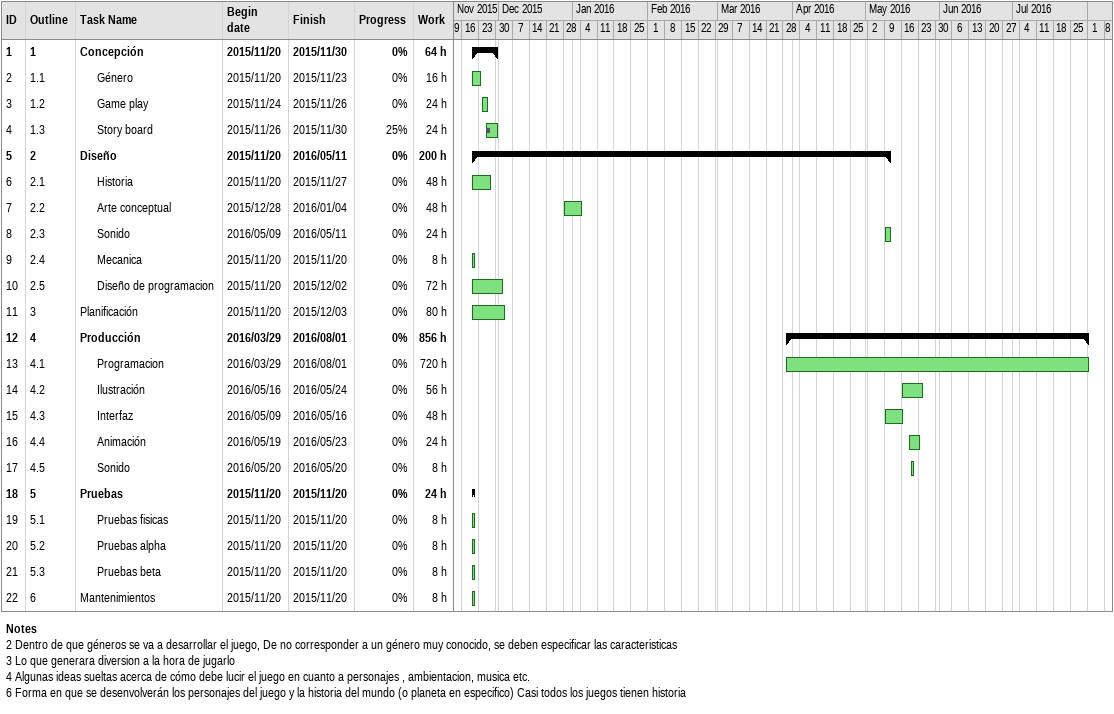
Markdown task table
| ID | WBS | Task | Start | Finish | % complete | Work (h) |
|---|---|---|---|---|---|---|
| 1 | 1 | **Concepción** | 2015-11-20 | 2015-11-30 | 0 | 64 |
| 2 | 1.1 | Género | 2015-11-20 | 2015-11-23 | 0 | 16 |
| 3 | 1.2 | Game play | 2015-11-24 | 2015-11-26 | 0 | 24 |
| 4 | 1.3 | Story board | 2015-11-26 | 2015-11-30 | 25 | 24 |
| 5 | 2 | **Diseño** | 2015-11-20 | 2016-05-11 | 0 | 200 |
| 6 | 2.1 | Historia | 2015-11-20 | 2015-11-27 | 0 | 48 |
| 7 | 2.2 | Arte conceptual | 2015-12-28 | 2016-01-04 | 0 | 48 |
| 8 | 2.3 | Sonido | 2016-05-09 | 2016-05-11 | 0 | 24 |
| 9 | 2.4 | Mecanica | 2015-11-20 | 2015-11-20 | 0 | 8 |
| 10 | 2.5 | Diseño de programacion | 2015-11-20 | 2015-12-02 | 0 | 72 |
| 11 | 3 | Planificación | 2015-11-20 | 2015-12-03 | 0 | 80 |
| 12 | 4 | **Producción** | 2016-03-29 | 2016-08-01 | 0 | 856 |
| 13 | 4.1 | Programacion | 2016-03-29 | 2016-08-01 | 0 | 720 |
| 14 | 4.2 | Ilustración | 2016-05-16 | 2016-05-24 | 0 | 56 |
| 15 | 4.3 | Interfaz | 2016-05-09 | 2016-05-16 | 0 | 48 |
| 16 | 4.4 | Animación | 2016-05-19 | 2016-05-23 | 0 | 24 |
| 17 | 4.5 | Sonido | 2016-05-20 | 2016-05-20 | 0 | 8 |
| 18 | 5 | **Pruebas** | 2015-11-20 | 2015-11-20 | 0 | 24 |
| 19 | 5.1 | Pruebas fisicas | 2015-11-20 | 2015-11-20 | 0 | 8 |
| 20 | 5.2 | Pruebas alpha | 2015-11-20 | 2015-11-20 | 0 | 8 |
| 21 | 5.3 | Pruebas beta | 2015-11-20 | 2015-11-20 | 0 | 8 |
| 22 | 6 | Mantenimientos | 2015-11-20 | 2015-11-20 | 0 | 8 |

Notes
- 2: Dentro de que géneros se va a desarrollar el juego, De no corresponder a un género muy conocido, se deben especificar las caracteristicas
- 3: Lo que generara diversion a la hora de jugarlo
- 4: Algunas ideas sueltas acerca de cómo debe lucir el juego en cuanto a personajes , ambientacion, musica etc.
- 6: Forma en que se desenvolverán los personajes del juego y la historia del mundo (o planeta en especifico) Casi todos los juegos tienen historia
